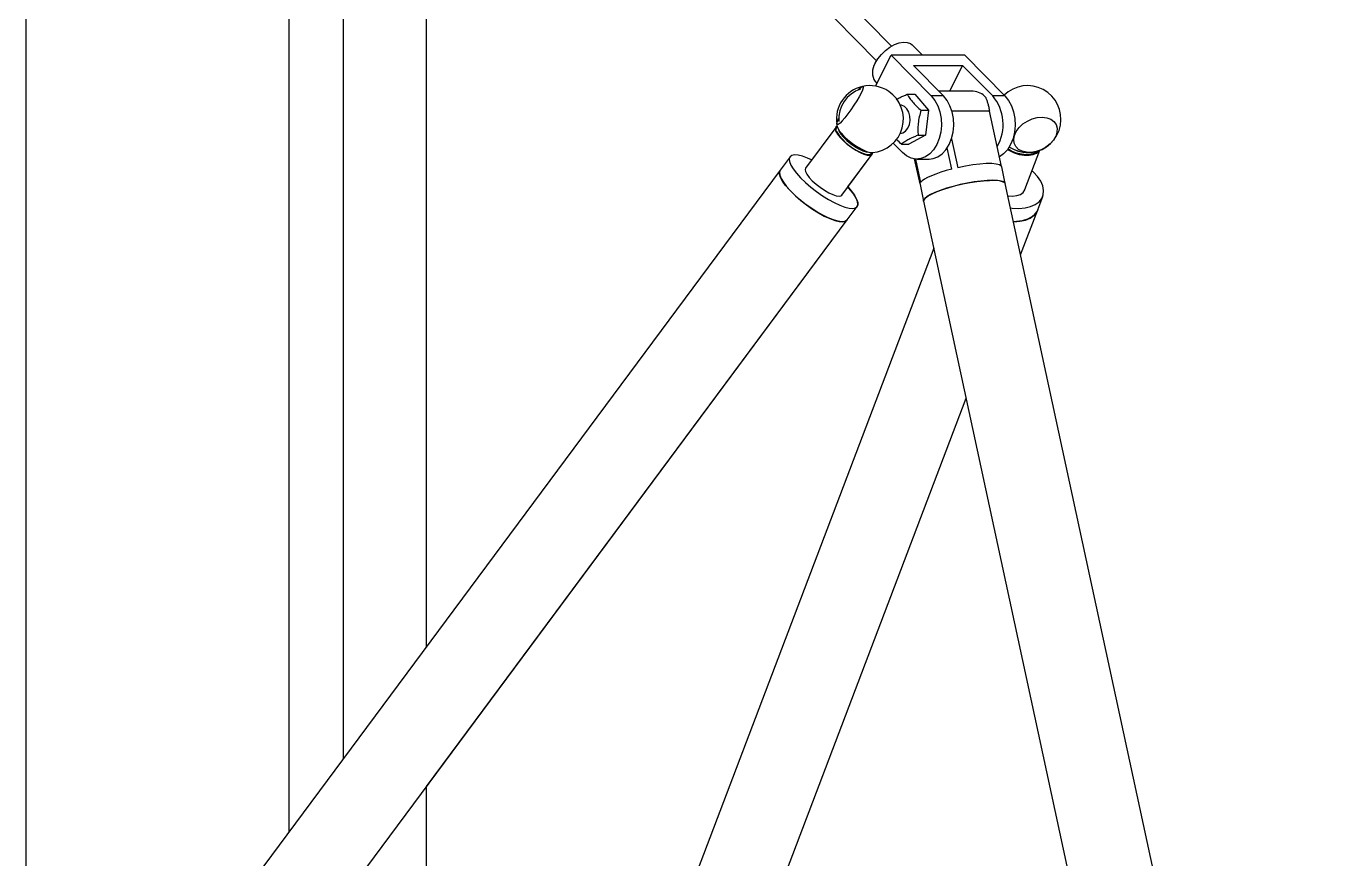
# Model space of a CAD drawing. Header units: millimetres. Extents: x 15 to 1184, y 5 to 836.
# Drawn here: x 221.3 to 297, y 637.1 to 684.9 of the extents above; entities that cross this region are included whole.
import ezdxf

# ---------------------------------------------------------------- set-up
doc = ezdxf.new("R2010")
doc.units = ezdxf.units.MM

msp = doc.modelspace()

# ---------------------------------------------------------------- linework, layer by layer
at = {"color": 7, "linetype": 'Continuous', "lineweight": 25}
for p, q in [((236.437, 638.682), (236.437, 704.365)), ((221.337, 616.499), (221.337, 703.365)), ((239.537, 703.365), (239.537, 642.858)), ((244.337, 649.323), (244.337, 703.365)), ((271.045, 683.792), (263.959, 690.984)), ((263.104, 690.142), (270.19, 682.949)), ((272.826, 683.267), (272.241, 683.861)), ((270.127, 681.499), (271.024, 683.267)), ((273.322, 680.934), (271.024, 683.267)), ((275.267, 683.267), (271.024, 683.267)), ((275.267, 683.267), (277.565, 680.934)), ((272.306, 682.684), (275.134, 682.684)), ((274.029, 680.934), (272.306, 682.684)), ((275.134, 682.684), (274.382, 681.201)), ((276.858, 680.934), (275.134, 682.684)), ((270.104, 681.755), (270.205, 681.652)), ((271.955, 681.031), (272.379, 681.031)), ((272.379, 681.031), (273.171, 680.109)), ((274.029, 680.934), (273.322, 680.934)), ((275.746, 681.201), (273.767, 681.201)), ((277.565, 680.934), (276.858, 680.934)), ((272.746, 680.109), (273.171, 680.109)), ((273.171, 680.109), (273.002, 678.679)), ((277.364, 676.891), (276.679, 680.068)), ((267.839, 679.132), (266.1, 676.79)), ((273.002, 678.679), (272.041, 678.171)), ((272.577, 678.679), (273.002, 678.679)), ((274.491, 678.479), (274.85, 676.815)), ((269.948, 677.634), (269.95, 677.681)), ((271.673, 677.685), (271.146, 678.219)), ((271.617, 678.171), (272.041, 678.171)), ((274.516, 676.736), (274.251, 677.964)), ((278.709, 675.553), (279.568, 677.812)), ((278.886, 677.68), (278.92, 677.681)), ((265.217, 677.445), (264.647, 676.677)), ((268.187, 675.24), (269.927, 677.582)), ((268.538, 675.713), (269.927, 677.582)), ((272.686, 675.882), (272.376, 677.317)), ((272.43, 677.312), (272.721, 675.962)), ((272.498, 677.31), (273.205, 677.31)), ((264.646, 676.677), (222.455, 619.85)), ((277.585, 675.898), (277.379, 676.855)), ((272.686, 675.882), (272.687, 675.843)), ((272.687, 675.843), (272.893, 674.887)), ((296.968, 585.983), (277.585, 675.898)), ((272.893, 674.887), (292.275, 584.972)), ((279.446, 674.394), (279.738, 675.162)), ((279.738, 675.162), (279.738, 675.162)), ((268.5, 673.816), (269.071, 674.584)), ((268.5, 673.816), (269.071, 674.584)), ((278.465, 671.814), (279.446, 674.394)), ((226.308, 616.988), (268.5, 673.816)), ((244.337, 641.27), (268.5, 673.816)), ((273.474, 672.192), (253.362, 619.272)), ((257.848, 617.566), (275.332, 663.57)), ((244.337, 613.165), (244.337, 641.27))]:
    msp.add_line(p, q, dxfattribs=at)
at = {"color": 8, "linetype": 'Continuous', "lineweight": 25}
for p, q in [((276.679, 680.068), (274.513, 680.068)), ((269.909, 677.681), (269.907, 677.662))]:
    msp.add_line(p, q, dxfattribs=at)
at = {"color": 7, "linetype": 'Continuous', "lineweight": 25, "flags": 128}
for points in [[(270.112, 682.808), (270.269, 683.07), (270.469, 683.32), (270.702, 683.545), (270.957, 683.737), (271.222, 683.885), (271.484, 683.982), (271.732, 684.025), (271.954, 684.011), (272.139, 683.94), (272.241, 683.861)], [(269.111, 681.261), (269.169, 681.322), (269.284, 681.427), (269.366, 681.475), (269.409, 681.464), (269.412, 681.395)], [(269.412, 681.395), (269.375, 681.271), (269.298, 681.099), (269.187, 680.888), (269.048, 680.65), (268.888, 680.397), (268.715, 680.143), (268.54, 679.902), (268.371, 679.687), (268.217, 679.51), (268.087, 679.379), (267.988, 679.302), (267.925, 679.283), (267.902, 679.324), (267.919, 679.421), (267.977, 679.57), (268.007, 679.634)], [(273.322, 680.934), (273.531, 680.676), (273.699, 680.364), (273.822, 680.013), (273.893, 679.634), (273.911, 679.243), (273.875, 678.854), (273.785, 678.483), (273.647, 678.143), (273.464, 677.849), (273.244, 677.61), (272.995, 677.437), (272.727, 677.336), (272.45, 677.311), (272.176, 677.362), (271.913, 677.488), (271.673, 677.685)], [(273.205, 677.31), (273.434, 677.336), (273.702, 677.437), (273.951, 677.61), (274.171, 677.849), (274.354, 678.143), (274.493, 678.483), (274.582, 678.854), (274.618, 679.243), (274.6, 679.634), (274.529, 680.013), (274.406, 680.364), (274.238, 680.676), (274.029, 680.934)], [(277.565, 680.934), (277.773, 680.676), (277.942, 680.364), (278.064, 680.013), (278.136, 679.634), (278.154, 679.243), (278.117, 678.854), (278.028, 678.483), (277.889, 678.143), (277.706, 677.849), (277.486, 677.61), (277.244, 677.441)], [(271.546, 678.777), (271.694, 678.809), (271.852, 678.912), (271.981, 679.077), (272.07, 679.288), (272.112, 679.526), (272.101, 679.772), (272.04, 680.002), (271.934, 680.197), (271.792, 680.338), (271.627, 680.414), (271.546, 680.425)], [(267.927, 679.183), (267.907, 679.178), (267.833, 679.123), (267.816, 679.028), (267.856, 678.896), (267.952, 678.735), (268.098, 678.553), (268.286, 678.362), (268.506, 678.169), (268.747, 677.987), (268.995, 677.825), (269.237, 677.692), (269.459, 677.594), (269.651, 677.538), (269.802, 677.526), (269.902, 677.558), (269.948, 677.634), (269.948, 677.634)], [(267.927, 679.184), (267.963, 679.083), (268.06, 678.918), (268.21, 678.733), (268.402, 678.537), (268.627, 678.34), (268.873, 678.154), (269.127, 677.988), (269.374, 677.852), (269.602, 677.752), (269.798, 677.694), (269.95, 677.681)], [(279.704, 679.719), (279.968, 679.687), (280.196, 679.603), (280.377, 679.469), (280.501, 679.295), (280.561, 679.089), (280.554, 678.862), (280.481, 678.626), (280.345, 678.395), (280.153, 678.181), (279.917, 677.994), (279.648, 677.846), (279.362, 677.745), (279.073, 677.695), (278.798, 677.699), (278.551, 677.758), (278.345, 677.867), (278.191, 678.022), (278.099, 678.214), (278.072, 678.432), (278.112, 678.665), (278.217, 678.9), (278.382, 679.124), (278.597, 679.326), (278.852, 679.494), (279.131, 679.62), (279.42, 679.696), (279.704, 679.719)], [(269.95, 677.681), (269.951, 677.672), (269.927, 677.582)], [(277.719, 677.866), (277.83, 677.8), (278.101, 677.672), (278.388, 677.581), (278.675, 677.533), (278.946, 677.528), (279.186, 677.568), (279.384, 677.651), (279.528, 677.772), (279.553, 677.806)], [(266.451, 677.262), (266.217, 677.369), (265.929, 677.474), (265.677, 677.536), (265.471, 677.551), (265.315, 677.52), (265.215, 677.443), (265.173, 677.322), (265.191, 677.162), (265.269, 676.967), (265.403, 676.743), (265.591, 676.497), (265.825, 676.236), (266.1, 675.968), (266.406, 675.702), (266.735, 675.446), (267.076, 675.206), (267.419, 674.992), (267.754, 674.808), (268.071, 674.661), (268.359, 674.555), (268.61, 674.493), (268.816, 674.478), (268.972, 674.51), (269.073, 674.587), (269.114, 674.707), (269.096, 674.867), (269.018, 675.063), (268.884, 675.287), (268.696, 675.533), (268.538, 675.713)], [(277.379, 676.855), (277.354, 676.904), (277.247, 676.974), (277.062, 677.021), (276.807, 677.046), (276.491, 677.046), (276.123, 677.021), (275.718, 676.974), (275.288, 676.904), (274.85, 676.815)], [(264.647, 676.677), (264.645, 676.675), (264.603, 676.554), (264.621, 676.394), (264.699, 676.199), (264.833, 675.975), (265.021, 675.729), (265.255, 675.468), (265.53, 675.2), (265.836, 674.934), (266.165, 674.678), (266.506, 674.438), (266.849, 674.224), (267.184, 674.04), (267.5, 673.893), (267.788, 673.787), (268.04, 673.726), (268.246, 673.71), (268.402, 673.742), (268.5, 673.816)], [(264.79, 676.039), (264.671, 676.256), (264.61, 676.442), (264.608, 676.592), (264.646, 676.677)], [(266.1, 676.79), (266.076, 676.713), (266.102, 676.589), (266.184, 676.435), (266.318, 676.258), (266.496, 676.068), (266.709, 675.874), (266.946, 675.689), (267.194, 675.521), (267.438, 675.38), (267.667, 675.273), (267.868, 675.206), (268.029, 675.182), (268.143, 675.204), (268.187, 675.24)], [(274.516, 676.736), (274.187, 676.646), (273.877, 676.551), (273.591, 676.451), (273.336, 676.349), (273.117, 676.247), (272.939, 676.147), (272.807, 676.051), (272.721, 675.962)], [(277.884, 674.509), (277.979, 674.498), (278.361, 674.478), (278.717, 674.504), (279.036, 674.577), (279.308, 674.693), (279.525, 674.85), (279.68, 675.042), (279.768, 675.263), (279.788, 675.507), (279.738, 675.767), (279.62, 676.034), (279.437, 676.301), (279.195, 676.559), (279.118, 676.628)], [(268.5, 673.816), (268.48, 673.793), (268.364, 673.728), (268.194, 673.71), (267.974, 673.738), (267.712, 673.812), (267.415, 673.93), (267.093, 674.087), (266.755, 674.28), (266.411, 674.502), (266.072, 674.747), (265.749, 675.007), (265.45, 675.275), (265.186, 675.541), (264.964, 675.799), (264.79, 676.039)], [(268.538, 675.713), (268.747, 675.471), (268.922, 675.229), (269.043, 675.012), (269.106, 674.825), (269.109, 674.674), (269.071, 674.584)], [(272.893, 674.887), (272.892, 674.889), (272.912, 674.981), (273.003, 675.086), (273.161, 675.2), (273.382, 675.32), (273.66, 675.442), (273.986, 675.562), (274.35, 675.677), (274.741, 675.784), (275.147, 675.879), (275.556, 675.959), (275.955, 676.021), (276.333, 676.065), (276.677, 676.088), (276.978, 676.09), (277.225, 676.071), (277.413, 676.031), (277.534, 675.972), (277.585, 675.898)], [(277.585, 675.898), (277.573, 675.928), (277.493, 675.998), (277.345, 676.05), (277.132, 676.081), (276.862, 676.092), (276.543, 676.081), (276.184, 676.05), (275.796, 675.998), (275.392, 675.928), (274.982, 675.842), (274.581, 675.742), (274.2, 675.632), (273.85, 675.514), (273.542, 675.392), (273.286, 675.271), (273.089, 675.153), (272.958, 675.042), (272.896, 674.942), (272.893, 674.887)], [(277.737, 675.195), (277.99, 675.183), (278.24, 675.212), (278.449, 675.284), (278.607, 675.396), (278.705, 675.542), (278.709, 675.553)], [(279.446, 674.394), (279.432, 674.36), (279.304, 674.156), (279.111, 673.984), (278.861, 673.851), (278.56, 673.76), (278.218, 673.715), (278.057, 673.71)], [(278.057, 673.71), (278.069, 673.71), (278.425, 673.736), (278.744, 673.809), (279.016, 673.925), (279.233, 674.082), (279.388, 674.274), (279.446, 674.394)]]:
    msp.add_lwpolyline(points, dxfattribs=at)
at = {"color": 8, "linetype": 'Continuous', "lineweight": 25, "flags": 128}
for points in [[(267.89, 678.887), (267.871, 678.938), (267.858, 679.053), (267.905, 679.127), (267.938, 679.144)], [(267.997, 679.016), (268.039, 678.895), (268.139, 678.737), (268.288, 678.561), (268.479, 678.376), (268.699, 678.195), (268.933, 678.03), (269.169, 677.889), (269.389, 677.783), (269.582, 677.718), (269.734, 677.697), (269.77, 677.7)], [(269.907, 677.662), (269.86, 677.587), (269.757, 677.557), (269.603, 677.573)], [(279.466, 677.775), (279.437, 677.746), (279.271, 677.64), (279.053, 677.576), (278.797, 677.557), (278.516, 677.584), (278.228, 677.657), (277.949, 677.77), (277.736, 677.89)]]:
    msp.add_lwpolyline(points, dxfattribs=at)
at = {"color": 7, "linetype": 'Continuous', "lineweight": 25}
for centre, radius, start, end in [((270.878, 682.276), 0.933, 145.2284, 213.91672), ((269.806, 679.601), 1.925, 103.06755, 188.58793), ((269.806, 679.601), 1.925, 55.82774, 103.06755), ((278.857, 679.601), 1.925, 277.52081, 134.12273), ((269.806, 679.601), 1.8, 107.56581, 184.08967), ((269.806, 679.601), 1.925, 274.29024, 55.82774), ((275.715, 680.249), 0.952, 38.6081, 88.11462), ((274.918, 679.295), 2.54, 330.05715, 40.19859), ((269.806, 679.601), 1.925, 188.58793, 192.52554), ((270.447, 680.448), 2.996, 211.40494, 253.62847), ((270.933, 681.119), 3.621, 219.8939, 246.82353), ((278.917, 679.754), 2.07, 237.19592, 275.33996)]:
    msp.add_arc(centre, radius, start, end, dxfattribs=at)
at = {"color": 8, "linetype": 'Continuous', "lineweight": 25}
msp.add_arc((278.888, 679.683), 1.992, 241.45437, 256.92712, dxfattribs=at)
at = {"color": 7, "linetype": 'Continuous', "lineweight": 25}
for points, knots in [([(271.32, 680.735), (271.393, 680.775), (271.523, 680.845), (271.743, 680.944), (271.884, 681.002), (271.955, 681.031)], [0, 0, 0, 0, 0.397569, 0.69743, 1, 1, 1, 1]), ([(271.955, 681.031), (272.001, 680.951), (272.093, 680.789), (272.282, 680.55), (272.504, 680.321), (272.665, 680.18), (272.746, 680.109)], [0, 0, 0, 0, 0.2646019, 0.5349414, 0.7653398, 1, 1, 1, 1]), ([(276.459, 680.843), (276.48, 680.792), (276.523, 680.689), (276.577, 680.502), (276.629, 680.295), (276.662, 680.144), (276.679, 680.068)], [0, 0, 0, 0, 0.252659, 0.511125, 0.751315, 1, 1, 1, 1]), ([(272.746, 680.109), (272.709, 679.985), (272.633, 679.734), (272.572, 679.362), (272.555, 679.007), (272.57, 678.789), (272.577, 678.679)], [0, 0, 0, 0, 0.2646019, 0.5349414, 0.7653398, 1, 1, 1, 1]), ([(271.617, 678.171), (271.523, 678.251), (271.415, 678.341), (271.329, 678.435), (271.319, 678.446)], [0, 0, 0, 0, 0.88136, 1, 1, 1, 1]), ([(272.577, 678.679), (272.507, 678.65), (272.365, 678.592), (272.141, 678.49), (271.916, 678.373), (271.74, 678.262), (271.65, 678.195), (271.617, 678.171)], [0, 0, 0, 0, 0.174732, 0.350802, 0.598295, 0.85244, 1, 1, 1, 1])]:
    msp.add_open_spline(points, degree=3, knots=knots, dxfattribs=at)

doc.saveas('drawing.dxf')
